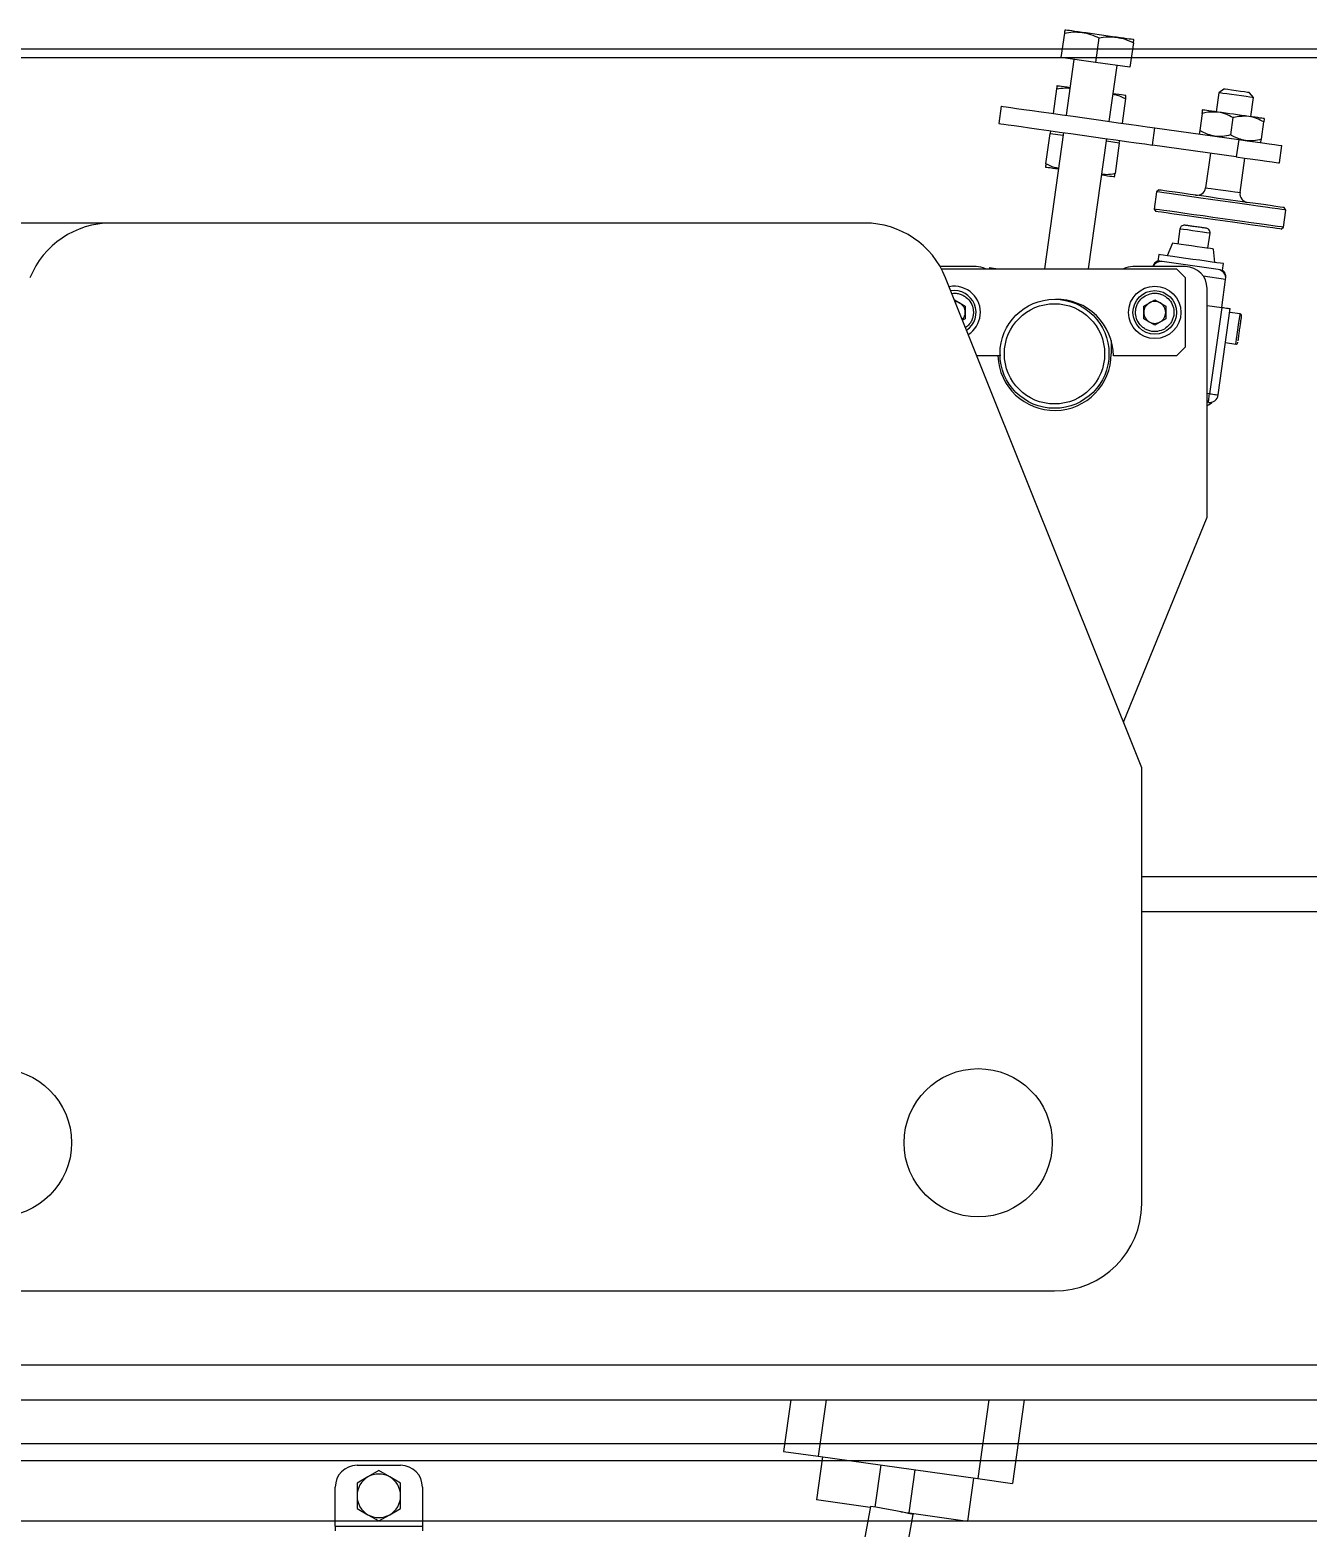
# Model space of a CAD drawing. Header units: centimetres. Extents: x 470464 to 524273, y 49611 to 59074.
# Drawn here: x 504652.18 to 504681.5, y 50575.17 to 50609.54 of the extents above; entities that cross this region are included whole.
import ezdxf

# ---------------------------------------------------------------- set-up
doc = ezdxf.new("R2010")
doc.units = ezdxf.units.CM
doc.header["$MEASUREMENT"] = 0
doc.layers.add('vinç', color=7, linetype='Continuous')

# ---------------------------------------------------------------- blocks, each defined once
blk = doc.blocks.new('y65ytr5c4rc44rfe')
at = {"color": 2, "linetype": 'Continuous', "lineweight": 25}
for p, q in [((429251.892, 68903.131), (429251.813, 68902.568)), ((429252.684, 68903.02), (429252.605, 68902.457)), ((429253.477, 68902.908), (429253.397, 68902.345)), ((429252.605, 68902.457), (429251.813, 68902.568)), ((429252.11, 68902.526), (429251.93, 68901.244)), ((429253.397, 68902.345), (429252.605, 68902.457)), ((429252.92, 68901.105), (429253.1, 68902.387)), ((429251.712, 68901.849), (429251.633, 68901.286)), ((429255.549, 68901.846), (429255.436, 68901.761)), ((429253.296, 68901.626), (429253.217, 68901.063)), ((429255.436, 68901.761), (429255.375, 68901.324)), ((429256.228, 68901.65), (429256.143, 68901.763)), ((429256.167, 68901.213), (429256.228, 68901.65)), ((429250.444, 68901.453), (429250.389, 68901.057)), ((429255.053, 68901.289), (429254.997, 68900.893)), ((429255.76, 68901.19), (429255.704, 68900.794)), ((429251.874, 68900.848), (429251.435, 68897.722)), ((429251.47, 68900.129), (429251.569, 68900.83)), ((429251.577, 68900.89), (429251.569, 68900.83)), ((429251.569, 68900.83), (429251.866, 68900.788)), ((429253.915, 68900.561), (429253.971, 68900.957)), ((429253.971, 68900.957), (429255.891, 68900.687)), ((429256.411, 68900.694), (429256.466, 68901.091)), ((429252.445, 68897.722), (429252.864, 68900.709)), ((429253.153, 68900.607), (429252.856, 68900.649)), ((429253.153, 68900.607), (429253.055, 68899.906)), ((429253.153, 68900.607), (429253.162, 68900.667)), ((429255.835, 68900.291), (429253.915, 68900.561)), ((429255.891, 68900.687), (429255.835, 68900.291)), ((429256.826, 68900.152), (429256.881, 68900.548)), ((429255.241, 68900.375), (429255.13, 68899.582)), ((429255.922, 68899.471), (429256.033, 68900.263)), ((429254.006, 68899.488), (429253.95, 68899.092)), ((429254.062, 68899.531), (429254.006, 68899.488)), ((429253.95, 68899.092), (429253.993, 68899.035)), ((429256.921, 68898.674), (429256.976, 68899.07)), ((429256.976, 68899.07), (429256.934, 68899.127)), ((429230.02, 68898.772), (429225.166, 68898.772)), ((429247.312, 68898.772), (429230.02, 68898.772)), ((429254.543, 68898.637), (429254.494, 68898.291)), ((429255.187, 68898.193), (429255.236, 68898.54)), ((429256.864, 68898.632), (429256.921, 68898.674)), ((429254.056, 68898.049), (429254.035, 68897.901)), ((429254.37, 68898.308), (429254.254, 68898.022)), ((429255.343, 68897.869), (429255.311, 68898.176)), ((429249.866, 68897.772), (429249.044, 68897.772)), ((429249.072, 68897.722), (429254.466, 68897.722)), ((429250.176, 68897.749), (429250.173, 68897.722)), ((429250.176, 68897.749), (429250.365, 68897.722)), ((429254.666, 68897.772), (429253.466, 68897.772)), ((429255.421, 68897.706), (429254.134, 68897.887)), ((429254.466, 68897.722), (429254.666, 68897.522)), ((429255.521, 68897.692), (429255.541, 68897.841)), ((429253.666, 68886.272), (429249.169, 68897.515)), ((429254.666, 68897.522), (429254.666, 68895.922)), ((429255.592, 68897.48), (429255.08, 68897.552)), ((429255.501, 68896.837), (429255.592, 68897.48)), ((429249.371, 68897.009), (429249.617, 68896.867)), ((429253.715, 68896.867), (429253.966, 68897.012)), ((429253.966, 68897.012), (429254.217, 68896.867)), ((429255.166, 68892.022), (429255.166, 68897.272)), ((429249.617, 68896.867), (429249.617, 68896.578)), ((429253.715, 68896.578), (429253.715, 68896.867)), ((429254.217, 68896.867), (429254.217, 68896.578)), ((429255.166, 68896.884), (429255.501, 68896.837)), ((429255.501, 68896.837), (429255.223, 68894.856)), ((429255.421, 68894.828), (429255.699, 68896.809)), ((429255.925, 68896.689), (429255.687, 68896.722)), ((429249.617, 68896.578), (429249.557, 68896.543)), ((429253.966, 68896.433), (429253.715, 68896.578)), ((429254.217, 68896.578), (429253.966, 68896.433)), ((429252.966, 68896.08), (429252.966, 68895.772)), ((429255.59, 68896.029), (429255.827, 68895.995)), ((429250.416, 68895.722), (429249.886, 68895.722)), ((429250.416, 68895.748), (429250.416, 68895.722)), ((429254.466, 68895.722), (429253.016, 68895.722)), ((429254.666, 68895.922), (429254.466, 68895.722)), ((429255.223, 68894.856), (429255.166, 68894.864)), ((429255.195, 68894.658), (429255.166, 68894.662)), ((429253.247, 68887.32), (429255.166, 68892.022)), ((429253.666, 68876.272), (429253.666, 68886.272)), ((429281.666, 68883.772), (429253.666, 68883.772)), ((429281.666, 68882.972), (429253.666, 68882.972)), ((429225.666, 68874.272), (429251.666, 68874.272)), ((429271.146, 68872.572), (429193.186, 68872.572)), ((429196.066, 68871.772), (429268.266, 68871.772)), ((429245.617, 68871.772), (429245.451, 68870.592)), ((429246.425, 68871.772), (429246.243, 68870.481)), ((429250.161, 68871.772), (429249.907, 68869.966)), ((429250.969, 68871.772), (429250.699, 68869.855)), ((429245.451, 68870.592), (429246.243, 68870.481)), ((429235.666, 68870.272), (429236.666, 68870.272)), ((429246.342, 68870.467), (429246.203, 68869.477)), ((429246.243, 68870.481), (429249.907, 68869.966)), ((429247.679, 68870.279), (429247.543, 68869.313)), ((429235.916, 68870.005), (429235.666, 68869.861)), ((429235.666, 68869.861), (429235.666, 68869.572)), ((429236.166, 68870.15), (429235.916, 68870.005)), ((429236.416, 68870.005), (429236.166, 68870.15)), ((429236.666, 68869.861), (429236.416, 68870.005)), ((429236.666, 68869.572), (429236.666, 68869.861)), ((429248.332, 68869.178), (429248.471, 68870.168)), ((429249.808, 68869.98), (429249.669, 68868.99)), ((429249.907, 68869.966), (429250.699, 68869.855)), ((429235.166, 68868.872), (429235.166, 68869.772)), ((429235.666, 68869.572), (429235.666, 68869.284)), ((429236.666, 68869.284), (429236.666, 68869.572)), ((429237.166, 68869.772), (429237.166, 68868.872)), ((429235.666, 68869.284), (429235.916, 68869.139)), ((429236.416, 68869.139), (429236.666, 68869.284)), ((429247.445, 68869.325), (429246.126, 68862.29)), ((429247.44, 68869.303), (429246.203, 68869.477)), ((429248.332, 68869.178), (429249.669, 68868.99)), ((429235.166, 68868.872), (429235.166, 68868.772)), ((429235.166, 68868.872), (429237.166, 68868.872)), ((429235.916, 68869.139), (429236.166, 68868.995)), ((429236.166, 68868.995), (429236.416, 68869.139)), ((429237.166, 68868.872), (429237.166, 68868.772)), ((429246.84, 68860.674), (429248.427, 68869.141))]:
    blk.add_line(p, q, dxfattribs=at)
at = {"color": 2, "linetype": 'Continuous', "lineweight": 25, "flags": 128}
for points in [[(429252.298, 68903.146), (429252.212, 68903.158), (429252.134, 68903.169), (429252.066, 68903.179), (429252.008, 68903.187), (429251.962, 68903.193), (429251.929, 68903.198), (429251.909, 68903.201), (429251.902, 68903.202)], [(429253.09, 68903.035), (429252.997, 68903.048), (429252.899, 68903.062), (429252.798, 68903.076), (429252.694, 68903.091), (429252.591, 68903.105), (429252.489, 68903.119), (429252.391, 68903.133), (429252.298, 68903.146)], [(429253.487, 68902.979), (429253.48, 68902.98), (429253.46, 68902.983), (429253.426, 68902.988), (429253.38, 68902.994), (429253.323, 68903.002), (429253.254, 68903.012), (429253.177, 68903.023), (429253.09, 68903.035)], [(429252.019, 68901.878), (429251.954, 68901.887), (429251.886, 68901.896), (429251.828, 68901.905), (429251.782, 68901.911), (429251.749, 68901.916), (429251.729, 68901.919), (429251.722, 68901.919)], [(429255.83, 68901.807), (429255.73, 68901.821), (429255.643, 68901.833), (429255.581, 68901.842), (429255.551, 68901.846), (429255.549, 68901.846)], [(429253.306, 68901.697), (429253.3, 68901.698), (429253.279, 68901.701), (429253.246, 68901.705), (429253.2, 68901.712), (429253.143, 68901.72), (429253.074, 68901.729), (429253.009, 68901.739)], [(429256.228, 68901.65), (429256.228, 68901.65), (429256.204, 68901.653), (429256.147, 68901.661), (429256.062, 68901.673), (429255.957, 68901.688), (429255.841, 68901.704), (429255.724, 68901.721), (429255.616, 68901.736), (429255.528, 68901.748), (429255.467, 68901.757), (429255.438, 68901.761), (429255.436, 68901.761)], [(429256.143, 68901.763), (429256.135, 68901.764), (429256.095, 68901.769), (429256.025, 68901.779), (429255.933, 68901.792), (429255.83, 68901.807)], [(429250.444, 68901.453), (429250.45, 68901.452), (429250.487, 68901.447), (429250.558, 68901.437), (429250.662, 68901.422), (429250.797, 68901.403), (429250.961, 68901.38), (429251.151, 68901.353), (429251.363, 68901.324), (429251.594, 68901.291), (429251.839, 68901.257), (429252.095, 68901.221), (429252.357, 68901.184), (429252.62, 68901.147), (429252.879, 68901.111), (429253.13, 68901.075), (429253.369, 68901.042), (429253.592, 68901.01), (429253.793, 68900.982), (429253.971, 68900.957)], [(429255.417, 68901.318), (429255.34, 68901.329), (429255.271, 68901.339), (429255.21, 68901.347), (429255.159, 68901.354), (429255.118, 68901.36), (429255.088, 68901.364), (429255.07, 68901.367), (429255.064, 68901.368)], [(429256.124, 68901.219), (429256.041, 68901.23), (429255.954, 68901.243), (429255.863, 68901.255), (429255.771, 68901.268), (429255.678, 68901.281), (429255.588, 68901.294), (429255.5, 68901.306), (429255.417, 68901.318)], [(429256.477, 68901.169), (429256.471, 68901.17), (429256.453, 68901.172), (429256.424, 68901.177), (429256.383, 68901.182), (429256.331, 68901.19), (429256.27, 68901.198), (429256.201, 68901.208), (429256.124, 68901.219)], [(429250.389, 68901.057), (429250.394, 68901.056), (429250.431, 68901.051), (429250.502, 68901.041), (429250.606, 68901.026), (429250.742, 68901.007), (429250.905, 68900.984), (429251.095, 68900.957), (429251.307, 68900.928), (429251.538, 68900.895), (429251.784, 68900.861), (429252.039, 68900.825), (429252.301, 68900.788), (429252.564, 68900.751), (429252.823, 68900.714), (429253.075, 68900.679), (429253.314, 68900.646), (429253.536, 68900.614), (429253.738, 68900.586), (429253.915, 68900.561)], [(429255.891, 68900.687), (429256.084, 68900.66), (429256.27, 68900.634), (429256.441, 68900.61), (429256.591, 68900.589), (429256.714, 68900.572), (429256.806, 68900.559), (429256.862, 68900.551), (429256.881, 68900.548)], [(429255.835, 68900.291), (429256.028, 68900.264), (429256.214, 68900.238), (429256.385, 68900.214), (429256.536, 68900.193), (429256.659, 68900.175), (429256.75, 68900.163), (429256.807, 68900.155), (429256.826, 68900.152)], [(429251.46, 68900.058), (429251.467, 68900.057), (429251.487, 68900.054), (429251.521, 68900.049), (429251.566, 68900.043), (429251.624, 68900.035), (429251.692, 68900.025), (429251.757, 68900.016)], [(429252.748, 68899.877), (429252.813, 68899.868), (429252.881, 68899.858), (429252.939, 68899.85), (429252.984, 68899.844), (429253.018, 68899.839), (429253.038, 68899.836), (429253.045, 68899.835)], [(429256.976, 68899.07), (429256.974, 68899.071), (429256.945, 68899.075), (429256.882, 68899.084), (429256.786, 68899.097), (429256.66, 68899.115), (429256.506, 68899.137), (429256.328, 68899.162), (429256.131, 68899.189), (429255.919, 68899.219), (429255.697, 68899.25), (429255.47, 68899.282), (429255.244, 68899.314), (429255.023, 68899.345), (429254.813, 68899.374), (429254.619, 68899.402), (429254.446, 68899.426), (429254.297, 68899.447), (429254.176, 68899.464), (429254.086, 68899.477), (429254.029, 68899.485), (429254.006, 68899.488), (429254.006, 68899.488)], [(429256.934, 68899.127), (429256.932, 68899.127), (429256.903, 68899.131), (429256.839, 68899.14), (429256.742, 68899.154), (429256.614, 68899.172), (429256.459, 68899.194), (429256.28, 68899.219), (429256.082, 68899.247), (429255.87, 68899.276), (429255.648, 68899.308), (429255.423, 68899.339), (429255.199, 68899.371), (429254.983, 68899.401), (429254.78, 68899.43), (429254.594, 68899.456), (429254.431, 68899.479), (429254.294, 68899.498), (429254.186, 68899.513), (429254.111, 68899.524), (429254.07, 68899.529), (429254.062, 68899.531)], [(429255.13, 68899.582), (429255.142, 68899.581), (429255.187, 68899.574), (429255.263, 68899.564), (429255.362, 68899.55), (429255.476, 68899.534), (429255.594, 68899.517), (429255.706, 68899.501), (429255.802, 68899.488), (429255.873, 68899.478), (429255.914, 68899.472), (429255.922, 68899.471)], [(429256.921, 68898.674), (429256.908, 68898.676), (429256.862, 68898.683), (429256.782, 68898.694), (429256.671, 68898.709), (429256.53, 68898.729), (429256.364, 68898.753), (429256.176, 68898.779), (429255.971, 68898.808), (429255.753, 68898.838), (429255.528, 68898.87), (429255.301, 68898.902), (429255.077, 68898.934), (429254.861, 68898.964), (429254.658, 68898.992), (429254.474, 68899.018), (429254.313, 68899.041), (429254.177, 68899.06), (429254.072, 68899.075), (429253.998, 68899.085), (429253.958, 68899.091), (429253.95, 68899.092)], [(429256.864, 68898.632), (429256.862, 68898.632), (429256.833, 68898.636), (429256.769, 68898.645), (429256.672, 68898.659), (429256.544, 68898.677), (429256.389, 68898.699), (429256.21, 68898.724), (429256.012, 68898.752), (429255.8, 68898.781), (429255.578, 68898.812), (429255.353, 68898.844), (429255.13, 68898.876), (429254.914, 68898.906), (429254.71, 68898.934), (429254.525, 68898.961), (429254.361, 68898.984), (429254.224, 68899.003), (429254.117, 68899.018), (429254.041, 68899.029), (429254, 68899.034), (429253.993, 68899.035)], [(429255.236, 68898.54), (429255.215, 68898.543), (429255.155, 68898.551), (429255.062, 68898.564), (429254.949, 68898.58), (429254.829, 68898.597), (429254.716, 68898.613), (429254.624, 68898.626), (429254.563, 68898.635), (429254.543, 68898.637)], [(429255.541, 68897.841), (429255.524, 68897.843), (429255.473, 68897.85), (429255.39, 68897.862), (429255.28, 68897.878), (429255.147, 68897.896), (429254.997, 68897.917), (429254.839, 68897.939), (429254.679, 68897.962), (429254.524, 68897.984), (429254.382, 68898.004), (429254.259, 68898.021), (429254.162, 68898.035), (429254.095, 68898.044), (429254.06, 68898.049), (429254.056, 68898.049)], [(429255.311, 68898.176), (429255.293, 68898.178), (429255.242, 68898.186), (429255.161, 68898.197), (429255.057, 68898.212), (429254.936, 68898.229), (429254.808, 68898.247), (429254.683, 68898.264), (429254.569, 68898.28), (429254.476, 68898.293), (429254.409, 68898.303), (429254.374, 68898.308), (429254.37, 68898.308)], [(429255.501, 68896.837), (429255.54, 68896.831), (429255.577, 68896.826), (429255.611, 68896.821), (429255.641, 68896.817), (429255.666, 68896.813), (429255.684, 68896.811), (429255.695, 68896.809), (429255.699, 68896.809)], [(429255.834, 68896.042), (429255.844, 68896.114), (429255.858, 68896.212), (429255.873, 68896.323), (429255.889, 68896.436), (429255.904, 68896.54), (429255.915, 68896.621), (429255.923, 68896.673), (429255.925, 68896.689)], [(429255.827, 68895.995), (429255.828, 68896.002), (429255.834, 68896.042)], [(429255.195, 68894.658), (429255.196, 68894.662), (429255.197, 68894.673), (429255.2, 68894.691), (429255.203, 68894.716), (429255.207, 68894.746), (429255.212, 68894.78), (429255.217, 68894.817), (429255.223, 68894.856)], [(429255.223, 68894.856), (429255.262, 68894.851), (429255.299, 68894.845), (429255.333, 68894.841), (429255.363, 68894.836), (429255.388, 68894.833), (429255.406, 68894.83), (429255.417, 68894.829), (429255.421, 68894.828)], [(429248.137, 68869.205), (429248.169, 68869.201), (429248.256, 68869.188), (429248.313, 68869.18), (429248.332, 68869.178)]]:
    blk.add_lwpolyline(points, dxfattribs=at)
at = {"color": 2, "linetype": 'Continuous', "lineweight": 25}
for centre, radius in [((429251.666, 68895.772), 1.25), ((429253.966, 68896.722), 0.6), ((429253.966, 68896.722), 0.5), ((429251.666, 68895.772), 1.15), ((429227.416, 68877.672), 1.7), ((429249.916, 68877.672), 1.7)]:
    blk.add_circle(centre, radius, dxfattribs=at)
for centre, radius, start, end in [((429254.932, 68899.61), 0.2, 262, 352), ((429256.12, 68899.443), 0.2, 172, 262), ((429230.02, 68896.772), 2, 90, 158.1986), ((429247.312, 68896.772), 2, 21.8014, 90), ((429249.866, 68897.272), 0.5, 64.1581, 90), ((429253.466, 68897.272), 0.5, 90, 115.8419), ((429254.106, 68897.689), 0.2, 82, 155.324), ((429254.666, 68897.272), 0.5, 0, 90), ((429255.394, 68897.508), 0.2, 352, 82), ((429249.366, 68896.722), 0.6, 45.7572, 101.0997), ((429249.366, 68896.722), 0.5, 304.677, 98.9258), ((429249.366, 68896.722), 0.6, 302.5031, 45.7572), ((429251.716, 68895.722), 1.3, 0, 91.1127), ((429249.366, 68896.722), 0.251, 60, 85.4489), ((429249.366, 68896.722), 0.251, 0, 60), ((429249.366, 68896.722), 0.251, 318.154, 0), ((429253.966, 68896.722), 0.251, 120, 180), ((429253.966, 68896.722), 0.251, 180, 240), ((429253.966, 68896.722), 0.251, 60, 120), ((429253.966, 68896.722), 0.251, 0, 60), ((429253.966, 68896.722), 0.251, 300, 0), ((429255.919, 68896.649), 0.04, 352, 82), ((429253.966, 68896.722), 0.251, 240, 300), ((429255.833, 68896.035), 0.04, 262, 352), ((429251.666, 68895.772), 1.3, 182.2042, 0), ((429255.223, 68894.856), 0.2, 262, 352), ((429251.666, 68876.272), 2, 270, 0), ((429235.666, 68869.772), 0.5, 90, 180), ((429236.666, 68869.772), 0.5, 0, 90), ((429236.166, 68869.572), 0.5, 120, 180), ((429236.166, 68869.572), 0.5, 60, 120), ((429236.166, 68869.572), 0.5, 0, 60), ((429236.166, 68869.572), 0.5, 180, 240), ((429236.166, 68869.572), 0.5, 300, 0), ((429246.151, 68859.71), 9.702, 76.4292, 82.3371), ((429236.166, 68869.572), 0.5, 240, 300)]:
    blk.add_arc(centre, radius, start, end, dxfattribs=at)
blk.add_ellipse((429255.073, 68894.879), major_axis=(0.183, -0.243), ratio=0.986661, start_param=5.945251, end_param=6.442504, dxfattribs=at)
for points, knots in [([(429251.902, 68903.202), (429251.902, 68903.198), (429251.901, 68903.191), (429251.895, 68903.151), (429251.892, 68903.131)], [0, 0, 0, 0, 0.494507, 1, 1, 1, 1]), ([(429251.892, 68903.131), (429251.959, 68903.142), (429252.095, 68903.164), (429252.23, 68903.152), (429252.298, 68903.146)], [0, 0, 0, 0, 0.495457, 1, 1, 1, 1]), ([(429252.298, 68903.146), (429252.364, 68903.133), (429252.497, 68903.107), (429252.622, 68903.049), (429252.684, 68903.02)], [0, 0, 0, 0, 0.4945165, 1, 1, 1, 1]), ([(429252.684, 68903.02), (429252.751, 68903.031), (429252.887, 68903.052), (429253.022, 68903.041), (429253.09, 68903.035)], [0, 0, 0, 0, 0.495461, 1, 1, 1, 1]), ([(429253.09, 68903.035), (429253.156, 68903.022), (429253.289, 68902.996), (429253.414, 68902.938), (429253.477, 68902.908)], [0, 0, 0, 0, 0.494509, 1, 1, 1, 1]), ([(429253.477, 68902.908), (429253.479, 68902.928), (429253.485, 68902.968), (429253.486, 68902.975), (429253.487, 68902.979)], [0, 0, 0, 0, 0.495461, 1, 1, 1, 1]), ([(429251.722, 68901.919), (429251.721, 68901.916), (429251.72, 68901.909), (429251.715, 68901.869), (429251.712, 68901.849)], [0, 0, 0, 0, 0.494506, 1, 1, 1, 1]), ([(429251.712, 68901.849), (429251.779, 68901.86), (429251.881, 68901.878), (429251.983, 68901.871), (429252.018, 68901.868)], [0, 0, 0, 0, 0.65823, 1, 1, 1, 1]), ([(429253.008, 68901.729), (429253.041, 68901.722), (429253.141, 68901.701), (429253.234, 68901.656), (429253.296, 68901.626)], [0, 0, 0, 0, 0.3284812, 1, 1, 1, 1]), ([(429253.296, 68901.626), (429253.299, 68901.646), (429253.305, 68901.686), (429253.306, 68901.693), (429253.306, 68901.697)], [0, 0, 0, 0, 0.495456, 1, 1, 1, 1]), ([(429255.053, 68901.289), (429255.056, 68901.311), (429255.062, 68901.355), (429255.063, 68901.363), (429255.064, 68901.368)], [0, 0, 0, 0, 0.493237, 1, 1, 1, 1]), ([(429255.417, 68901.318), (429255.315, 68901.321), (429255.192, 68901.324), (429255.072, 68901.294), (429255.053, 68901.289)], [0, 0, 0, 0, 0.836886, 1, 1, 1, 1]), ([(429255.76, 68901.19), (429255.706, 68901.22), (429255.597, 68901.28), (429255.478, 68901.305), (429255.417, 68901.318)], [0, 0, 0, 0, 0.493239, 1, 1, 1, 1]), ([(429256.124, 68901.219), (429256.022, 68901.222), (429255.899, 68901.225), (429255.779, 68901.195), (429255.76, 68901.19)], [0, 0, 0, 0, 0.836886, 1, 1, 1, 1]), ([(429256.466, 68901.091), (429256.413, 68901.12), (429256.304, 68901.18), (429256.185, 68901.206), (429256.124, 68901.219)], [0, 0, 0, 0, 0.493235, 1, 1, 1, 1]), ([(429256.477, 68901.169), (429256.476, 68901.158), (429256.474, 68901.144), (429256.467, 68901.098), (429256.466, 68901.091)], [0, 0, 0, 0, 0.836885, 1, 1, 1, 1]), ([(429254.997, 68900.893), (429254.994, 68900.871), (429254.988, 68900.827), (429254.987, 68900.819), (429254.986, 68900.814)], [0, 0, 0, 0, 0.493239, 1, 1, 1, 1]), ([(429255.34, 68900.765), (429255.24, 68900.79), (429255.122, 68900.821), (429255.015, 68900.883), (429254.997, 68900.893)], [0, 0, 0, 0, 0.836883, 1, 1, 1, 1]), ([(429255.704, 68900.794), (429255.644, 68900.78), (429255.523, 68900.752), (429255.401, 68900.76), (429255.34, 68900.765)], [0, 0, 0, 0, 0.493236, 1, 1, 1, 1]), ([(429256.046, 68900.665), (429255.947, 68900.691), (429255.828, 68900.721), (429255.721, 68900.784), (429255.704, 68900.794)], [0, 0, 0, 0, 0.836888, 1, 1, 1, 1]), ([(429256.411, 68900.694), (429256.351, 68900.681), (429256.23, 68900.653), (429256.108, 68900.661), (429256.046, 68900.665)], [0, 0, 0, 0, 0.493236, 1, 1, 1, 1]), ([(429256.4, 68900.616), (429256.401, 68900.627), (429256.403, 68900.641), (429256.41, 68900.687), (429256.411, 68900.694)], [0, 0, 0, 0, 0.836885, 1, 1, 1, 1]), ([(429251.47, 68900.129), (429251.467, 68900.109), (429251.462, 68900.069), (429251.461, 68900.061), (429251.46, 68900.058)], [0, 0, 0, 0, 0.495458, 1, 1, 1, 1]), ([(429251.759, 68900.025), (429251.726, 68900.032), (429251.626, 68900.053), (429251.533, 68900.098), (429251.47, 68900.129)], [0, 0, 0, 0, 0.328477, 1, 1, 1, 1]), ([(429253.055, 68899.906), (429252.987, 68899.894), (429252.886, 68899.877), (429252.784, 68899.884), (429252.749, 68899.886)], [0, 0, 0, 0, 0.658226, 1, 1, 1, 1]), ([(429253.045, 68899.835), (429253.045, 68899.839), (429253.046, 68899.846), (429253.052, 68899.886), (429253.055, 68899.906)], [0, 0, 0, 0, 0.494504, 1, 1, 1, 1]), ([(429254.655, 68898.723), (429254.641, 68898.723), (429254.612, 68898.723), (429254.575, 68898.701), (429254.551, 68898.671), (429254.545, 68898.648), (429254.543, 68898.637)], [0, 0, 0, 0, 0.27026, 0.562423, 0.78973, 1, 1, 1, 1]), ([(429255.151, 68898.653), (429255.149, 68898.653), (429255.144, 68898.654), (429255.11, 68898.659), (429255.066, 68898.665), (429255.019, 68898.671), (429254.964, 68898.679), (429254.903, 68898.688), (429254.842, 68898.696), (429254.787, 68898.704), (429254.741, 68898.711), (429254.696, 68898.717), (429254.662, 68898.722), (429254.657, 68898.722), (429254.655, 68898.723)], [0, 0, 0, 0, 0.090318, 0.204555, 0.274282, 0.343945, 0.42079, 0.500002, 0.579212, 0.656055, 0.725785, 0.795444, 0.909683, 1, 1, 1, 1]), ([(429255.236, 68898.54), (429255.236, 68898.554), (429255.236, 68898.584), (429255.214, 68898.621), (429255.184, 68898.645), (429255.161, 68898.65), (429255.151, 68898.653)], [0, 0, 0, 0, 0.270275, 0.562437, 0.789738, 1, 1, 1, 1]), ([(429254.036, 68897.901), (429254.021, 68897.894), (429253.989, 68897.878), (429253.952, 68897.84), (429253.928, 68897.804), (429253.922, 68897.779), (429253.92, 68897.772)], [0, 0, 0, 0, 0.286716, 0.583787, 0.880962, 1, 1, 1, 1]), ([(429254.134, 68897.887), (429254.099, 68897.892), (429254.043, 68897.9), (429254.037, 68897.901), (429254.035, 68897.901)], [0, 0, 0, 0, 0.6451477, 1, 1, 1, 1]), ([(429255.595, 68897.507), (429255.597, 68897.524), (429255.599, 68897.559), (429255.585, 68897.611), (429255.559, 68897.658), (429255.532, 68897.681), (429255.52, 68897.693)], [0, 0, 0, 0, 0.245774, 0.500216, 0.754541, 1, 1, 1, 1]), ([(429249.312, 68897.158), (429249.338, 68897.16), (429249.394, 68897.165), (429249.481, 68897.15), (429249.565, 68897.118), (429249.662, 68897.056), (429249.756, 68896.948), (429249.803, 68896.813), (429249.808, 68896.697), (429249.794, 68896.608), (429249.761, 68896.524), (429249.71, 68896.438), (429249.655, 68896.398), (429249.625, 68896.375)], [0, 0, 0, 0, 0.068434, 0.147201, 0.225968, 0.303094, 0.446375, 0.589657, 0.666789, 0.745554, 0.824318, 0.90145, 1, 1, 1, 1]), ([(429254.186, 68896.341), (429254.135, 68896.319), (429254.057, 68896.284), (429253.941, 68896.28), (429253.851, 68896.294), (429253.766, 68896.327), (429253.669, 68896.389), (429253.576, 68896.497), (429253.529, 68896.632), (429253.523, 68896.748), (429253.538, 68896.837), (429253.57, 68896.922), (429253.632, 68897.02), (429253.701, 68897.071), (429253.746, 68897.103)], [0, 0, 0, 0, 0.119727, 0.18418, 0.249998, 0.315819, 0.380268, 0.499998, 0.619728, 0.684181, 0.749999, 0.81582, 0.88027, 1, 1, 1, 1]), ([(429253.746, 68897.103), (429253.797, 68897.126), (429253.875, 68897.161), (429253.991, 68897.165), (429254.08, 68897.151), (429254.165, 68897.118), (429254.262, 68897.056), (429254.356, 68896.948), (429254.403, 68896.813), (429254.408, 68896.697), (429254.394, 68896.608), (429254.361, 68896.523), (429254.3, 68896.425), (429254.231, 68896.374), (429254.186, 68896.341)], [0, 0, 0, 0, 0.119728, 0.184181, 0.249999, 0.315819, 0.380269, 0.499999, 0.619728, 0.684181, 0.749999, 0.815817, 0.88027, 1, 1, 1, 1]), ([(429255.878, 68896.071), (429255.882, 68896.093), (429255.886, 68896.129), (429255.896, 68896.198), (429255.904, 68896.256), (429255.913, 68896.319), (429255.924, 68896.399), (429255.938, 68896.494), (429255.948, 68896.569), (429255.955, 68896.613), (429255.958, 68896.634), (429255.959, 68896.644), (429255.959, 68896.643), (429255.959, 68896.642)], [0, 0, 0, 0, 0.14364, 0.221826, 0.299944, 0.37813, 0.456246, 0.599891, 0.74353, 0.821713, 0.899831, 0.978018, 1, 1, 1, 1]), ([(429255.873, 68896.031), (429255.873, 68896.03), (429255.872, 68896.029), (429255.873, 68896.033), (429255.873, 68896.036)], [0, 0, 0, 0, 0.319311, 1, 1, 1, 1])]:
    blk.add_open_spline(points, degree=3, knots=knots, dxfattribs=at)
blk = doc.blocks.new('kjjlkhlljklhıjşlkmkjş')
at = {"color": 2, "ltscale": 3}
blk.add_line((416847.159, 69213.663, 0.119), (417930.159, 69213.663, -0.009), dxfattribs=at)
at = {"color": 2, "ltscale": 1.5}
blk.add_line((416847.159, 69213.463, 0.119), (417930.159, 69213.463, -0.009), dxfattribs=at)
blk = doc.blocks.new('tyrterwefbrrbevrwc')
at = {"color": 2}
blk.add_line((416798.859, 68256.164), (417974.059, 68256.164), dxfattribs=at)
at = {"layer": 'vinç', "color": 2}
for p, q in [((417974.059, 68255.764), (416798.859, 68255.764)), ((417974.059, 68254.38), (416798.859, 68254.38))]:
    blk.add_line(p, q, dxfattribs=at)
blk = doc.blocks.new('lkjşlkjkloıjljikşlklş')
at = {"layer": 'vinç', "color": 2}
blk.add_blockref('tyrterwefbrrbevrwc', (0, 611), dxfattribs=at)
blk = doc.blocks.new('DHSETSRDJFDS')
at = {"layer": 'vinç', "color": 2}
for name, p in [('kjjlkhlljklhıjşlkmkjş', (0, -384.5, -0.119)), ('y65ytr5c4rc44rfe', (-11894.409, -73.609)), ('lkjşlkjkloıjljikşlklş', (0, -70))]:
    blk.add_blockref(name, p, dxfattribs=at)

msp = doc.modelspace()

# ---------------------------------------------------------------- block references
at = {"layer": 'vinç', "color": 0}
msp.add_blockref('DHSETSRDJFDS', (87318.426, -18220.054), dxfattribs=at)

doc.saveas('drawing.dxf')
